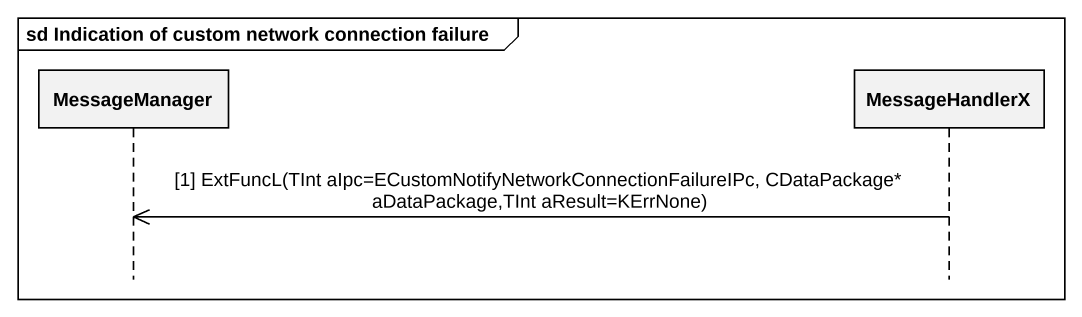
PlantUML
@startuml
mainframe sd Indication of custom network connection failure
hide footbox
participant MessageManager
participant MessageHandlerX

MessageHandlerX ->> MessageManager : [1] ExtFuncL(TInt aIpc=ECustomNotifyNetworkConnectionFailureIPc, CDataPackage* aDataPackage,TInt aResult=KErrNone)
@enduml
